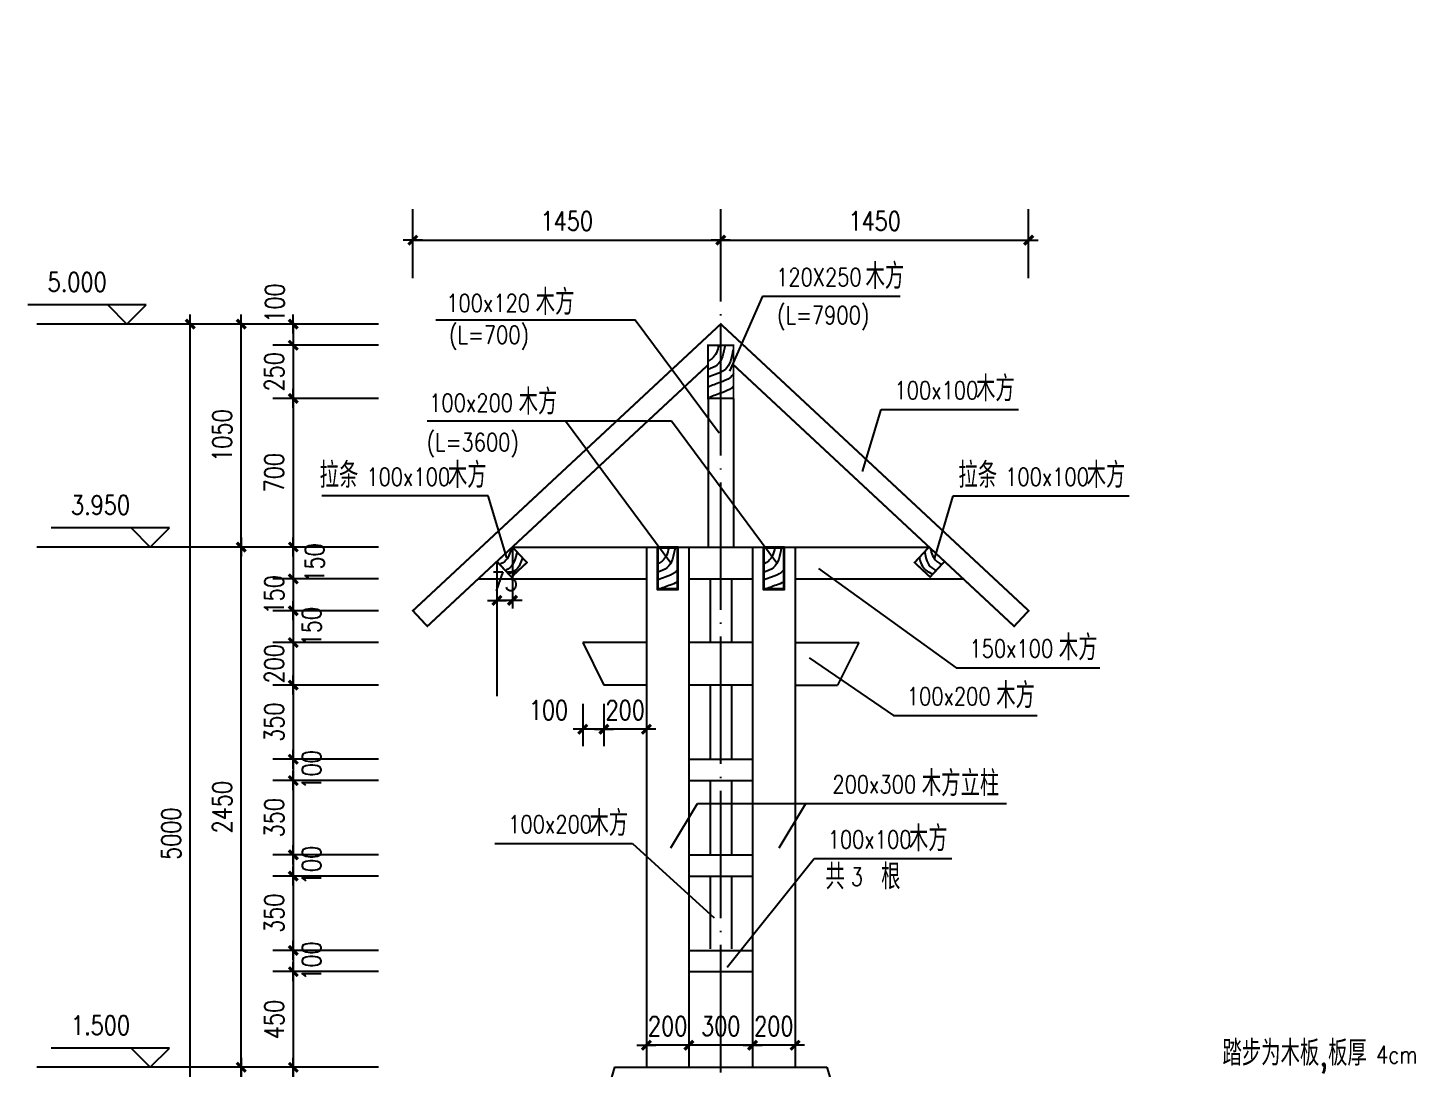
# Model space of a CAD drawing. Extents: x 568674 to 592610, y -115345 to -96707.
# Drawn here: x 584528 to 591063, y -101607 to -96707 of the extents above; entities that cross this region are included whole.
import ezdxf
from ezdxf.enums import TextEntityAlignment as Align

# ---------------------------------------------------------------- set-up
doc = ezdxf.new("R2010")
doc.units = 0
doc.header["$LTSCALE"] = 300
doc.header["$MEASUREMENT"] = 0
doc.header["$PDMODE"] = 3
doc.linetypes.add('DOTE', pattern=[2.42, 2, -0.2, 0.02, -0.2])
doc.layers.get('0').update_dxf_attribs({"linetype": 'CONTINUOUS'})
doc.layers.get('DEFPOINTS').update_dxf_attribs({"linetype": 'CONTINUOUS'})
for name, color, linetype in [('AXIS', 3, 'CONTINUOUS'), ('DOTE', 1, 'DOTE'), ('PUB_DIM', 200, 'CONTINUOUS'), ('PUB_TEXT', 7, 'CONTINUOUS'), ('木构架', 73, 'CONTINUOUS'), ('柱', 2, 'CONTINUOUS'), ('石头', 44, 'CONTINUOUS')]:
    doc.layers.add(name, color=color, linetype=linetype)
doc.styles.add('_HT', font='txt.shx', dxfattribs={"width": 0.8, "bigfont": 'HT.shx'})
doc.styles.add('DIM_FONT', font='SIMPLEX.shx', dxfattribs={"width": 0.8})
doc.dimstyles.new('AXIS30', dxfattribs={"dimscale": 0.3, "dimtxt": 300, "dimasz": 1, "dimexe": 250, "dimexo": 300, "dimgap": 150, "dimtad": 1, "dimdec": 0, "dimzin": 0, "dimtxsty": 'DIM_FONT', "dimblk": '_DIMX', "dimblk1": 'DOTSMALL', "dimblk2": 'DOTSMALL', "dimcen": 150, "dimse1": 1, "dimse2": 1, "dimclrt": 7, "dimazin": 3, "dimtfac": 150, "dimtdec": 0, "dimtix": 1, "dimtmove": 0, "dimatfit": 3, "dimtolj": 1, "dimtzin": 0})
doc.dimstyles.new('DIMA30', dxfattribs={"dimscale": 0.3, "dimtxt": 300, "dimasz": 1, "dimexe": 250, "dimexo": 300, "dimgap": 150, "dimtad": 1, "dimdec": 0, "dimzin": 0, "dimtxsty": 'DIM_FONT', "dimblk": '_DIMX', "dimblk1": 'DOTSMALL', "dimblk2": 'DOTSMALL', "dimcen": 150, "dimse1": 1, "dimclrt": 7, "dimazin": 3, "dimtfac": 150, "dimtdec": 0, "dimtix": 1, "dimtmove": 0, "dimatfit": 3, "dimtolj": 1, "dimtzin": 0})
doc.dimstyles.new('DIMB30', dxfattribs={"dimscale": 0.3, "dimtxt": 300, "dimasz": 1, "dimexe": 250, "dimexo": 300, "dimgap": 150, "dimtad": 1, "dimdec": 0, "dimzin": 0, "dimtxsty": 'DIM_FONT', "dimblk": '_DIMX', "dimblk1": 'DOTSMALL', "dimblk2": 'DOTSMALL', "dimcen": 150, "dimse2": 1, "dimclrt": 7, "dimazin": 3, "dimtfac": 150, "dimtdec": 0, "dimtix": 1, "dimtmove": 0, "dimatfit": 3, "dimtolj": 1, "dimtzin": 0})
doc.dimstyles.new('DIMN30', dxfattribs={"dimscale": 0.3, "dimtxt": 300, "dimasz": 1, "dimexe": 250, "dimexo": 300, "dimgap": 150, "dimtad": 1, "dimdec": 0, "dimzin": 0, "dimtxsty": 'DIM_FONT', "dimblk": '_DIMX', "dimblk1": 'DOTSMALL', "dimblk2": 'DOTSMALL', "dimcen": 150, "dimclrt": 7, "dimazin": 3, "dimtfac": 150, "dimtdec": 0, "dimtix": 1, "dimtmove": 0, "dimatfit": 3, "dimtolj": 1, "dimtzin": 0})

# ---------------------------------------------------------------- blocks, each defined once
blk = doc.blocks.new('_DIMX')
blk.add_line((-150, 0), (150, 0))
at = {"const_width": 50}
blk.add_lwpolyline([(-70, -70), (70, 70)], dxfattribs=at)
blk = doc.blocks.new('*D128')
at = {"color": 0, "linetype": 'BYBLOCK'}
for p, q in [((585533.8, -110552), (585533.8, -109052.6)), ((586120, -110552.3), (585458.8, -110552.3))]:
    blk.add_line(p, q, dxfattribs=at)
at = {"layer": 'DEFPOINTS', "color": 0, "linetype": 'BYBLOCK'}
for p in [(585533.8, -109052.3), (586210, -109052.3), (586210, -110552.3)]:
    blk.add_point(p, dxfattribs=at)
at = {"color": 0, "linetype": 'BYBLOCK', "xscale": 0.3, "yscale": 0.3, "zscale": 0.3}
for p, rotation in [((585533.8, -109052.3), 90), ((585533.8, -110552.3), 270)]:
    blk.add_blockref('_DIMX', p, dxfattribs=dict(at, rotation=rotation))
at = {"color": 7, "linetype": 'BYBLOCK', "insert": (585443.8, -109802.3), "char_height": 90, "attachment_point": 5, "rotation": 90, "style": 'DIM_FONT'}
blk.add_mtext('\\A1;1500', dxfattribs=at)
blk = doc.blocks.new('_DOTSMALL')
at = {"color": 0, "linetype": 'BYBLOCK', "const_width": 0.5}
blk.add_lwpolyline([(-0.0625, 0, 1), (0.0625, 0, 1)], format="xyb", close=True, dxfattribs=at)
blk = doc.blocks.new('*D129')
at = {"color": 0, "linetype": 'BYBLOCK'}
for p, q in [((587941.7, -108915.7), (587941.4, -108915.7)), ((588142, -108915.7), (587942, -108915.7)), ((588142.3, -108915.7), (588142.6, -108915.7))]:
    blk.add_line(p, q, dxfattribs=at)
at = {"layer": 'DEFPOINTS', "color": 0, "linetype": 'BYBLOCK'}
for p in [(587942, -107915.7), (588142, -107915.7), (587942, -108915.7)]:
    blk.add_point(p, dxfattribs=at)
at = {"color": 0, "linetype": 'BYBLOCK', "xscale": 0.3, "yscale": 0.3, "zscale": 0.3}
for p, rotation in [((587942, -108915.7), 4.172887742080134e-12), ((588142, -108915.7), 180.0000000000041)]:
    blk.add_blockref('_DIMX', p, dxfattribs=dict(at, rotation=rotation))
at = {"color": 7, "linetype": 'BYBLOCK', "insert": (588042, -108825.7), "char_height": 90, "attachment_point": 5, "style": 'DIM_FONT'}
blk.add_mtext('\\A1;200', dxfattribs=at)
blk = doc.blocks.new('*D130')
at = {"color": 0, "linetype": 'BYBLOCK'}
blk.add_line((587941.7, -108915.7), (587642.3, -108915.7), dxfattribs=at)
at = {"layer": 'DEFPOINTS', "color": 0, "linetype": 'BYBLOCK'}
for p in [(587642, -107915.7), (587942, -107915.7), (587642, -108915.7)]:
    blk.add_point(p, dxfattribs=at)
at = {"color": 0, "linetype": 'BYBLOCK', "xscale": 0.3, "yscale": 0.3, "zscale": 0.3}
for p, rotation in [((587642, -108915.7), 180.0000000000055), ((587942, -108915.7), 5.515587986337778e-12)]:
    blk.add_blockref('_DIMX', p, dxfattribs=dict(at, rotation=rotation))
at = {"color": 7, "linetype": 'BYBLOCK', "insert": (587792, -108825.7), "char_height": 90, "attachment_point": 5, "style": 'DIM_FONT'}
blk.add_mtext('\\A1;300', dxfattribs=at)
blk = doc.blocks.new('*D131')
at = {"color": 0, "linetype": 'BYBLOCK'}
for p, q in [((587441.7, -108915.7), (587441.4, -108915.7)), ((587642, -108915.7), (587442, -108915.7)), ((587642.3, -108915.7), (587642.6, -108915.7))]:
    blk.add_line(p, q, dxfattribs=at)
at = {"layer": 'DEFPOINTS', "color": 0, "linetype": 'BYBLOCK'}
for p in [(587442, -107915.7), (587642, -107915.7), (587442, -108915.7)]:
    blk.add_point(p, dxfattribs=at)
at = {"color": 0, "linetype": 'BYBLOCK', "xscale": 0.3, "yscale": 0.3, "zscale": 0.3}
for p, rotation in [((587442, -108915.7), 4.172887742080134e-12), ((587642, -108915.7), 180.0000000000041)]:
    blk.add_blockref('_DIMX', p, dxfattribs=dict(at, rotation=rotation))
at = {"color": 7, "linetype": 'BYBLOCK', "insert": (587542, -108825.7), "char_height": 90, "attachment_point": 5, "style": 'DIM_FONT'}
blk.add_mtext('\\A1;200', dxfattribs=at)
blk = doc.blocks.new('*D140')
at = {"color": 0, "linetype": 'BYBLOCK'}
blk.add_line((585778.9, -105552.6), (585778.9, -105652), dxfattribs=at)
at = {"layer": 'DEFPOINTS', "color": 0, "linetype": 'BYBLOCK'}
for p in [(584778.9, -105552.3), (584778.9, -105652.3), (585778.9, -105652.3)]:
    blk.add_point(p, dxfattribs=at)
at = {"color": 0, "linetype": 'BYBLOCK', "xscale": 0.3, "yscale": 0.3, "zscale": 0.3}
for p, rotation in [((585778.9, -105552.3), 90), ((585778.9, -105652.3), 270)]:
    blk.add_blockref('_DIMX', p, dxfattribs=dict(at, rotation=rotation))
at = {"color": 7, "linetype": 'BYBLOCK', "insert": (585691.9, -105453.4), "char_height": 90, "attachment_point": 5, "rotation": 90, "style": 'DIM_FONT'}
blk.add_mtext('\\A1;100', dxfattribs=at)
blk = doc.blocks.new('*D141')
at = {"color": 0, "linetype": 'BYBLOCK'}
for p, q in [((585778.9, -105652), (585778.9, -105651.7)), ((585778.9, -105652.3), (585778.9, -105902.3)), ((585778.9, -105902.6), (585778.9, -105902.9))]:
    blk.add_line(p, q, dxfattribs=at)
at = {"layer": 'DEFPOINTS', "color": 0, "linetype": 'BYBLOCK'}
for p in [(584778.9, -105652.3), (584778.9, -105902.3), (585778.9, -105902.3)]:
    blk.add_point(p, dxfattribs=at)
at = {"color": 0, "linetype": 'BYBLOCK', "xscale": 0.3, "yscale": 0.3, "zscale": 0.3}
for p, rotation in [((585778.9, -105652.3), 270), ((585778.9, -105902.3), 90)]:
    blk.add_blockref('_DIMX', p, dxfattribs=dict(at, rotation=rotation))
at = {"color": 7, "linetype": 'BYBLOCK', "insert": (585688.9, -105777.3), "char_height": 90, "attachment_point": 5, "rotation": 90, "style": 'DIM_FONT'}
blk.add_mtext('\\A1;250', dxfattribs=at)
blk = doc.blocks.new('*D142')
at = {"color": 0, "linetype": 'BYBLOCK'}
blk.add_line((585778.9, -105902.6), (585778.9, -106602), dxfattribs=at)
at = {"layer": 'DEFPOINTS', "color": 0, "linetype": 'BYBLOCK'}
for p in [(584778.9, -105902.3), (584778.9, -106602.3), (585778.9, -106602.3)]:
    blk.add_point(p, dxfattribs=at)
at = {"color": 0, "linetype": 'BYBLOCK', "xscale": 0.3, "yscale": 0.3, "zscale": 0.3}
for p, rotation in [((585778.9, -105902.3), 90), ((585778.9, -106602.3), 270)]:
    blk.add_blockref('_DIMX', p, dxfattribs=dict(at, rotation=rotation))
at = {"color": 7, "linetype": 'BYBLOCK', "insert": (585688.9, -106252.3), "char_height": 90, "attachment_point": 5, "rotation": 90, "style": 'DIM_FONT'}
blk.add_mtext('\\A1;700', dxfattribs=at)
blk = doc.blocks.new('*D143')
at = {"color": 0, "linetype": 'BYBLOCK'}
blk.add_line((585778.9, -106902.6), (585778.9, -107052), dxfattribs=at)
at = {"layer": 'DEFPOINTS', "color": 0, "linetype": 'BYBLOCK'}
for p in [(584778.9, -106902.3), (584778.9, -107052.3), (585778.9, -107052.3)]:
    blk.add_point(p, dxfattribs=at)
at = {"color": 0, "linetype": 'BYBLOCK', "xscale": 0.3, "yscale": 0.3, "zscale": 0.3}
for p, rotation in [((585778.9, -106902.3), 90), ((585778.9, -107052.3), 270)]:
    blk.add_blockref('_DIMX', p, dxfattribs=dict(at, rotation=rotation))
at = {"color": 7, "linetype": 'BYBLOCK', "insert": (585865.3, -106977.3), "char_height": 90, "attachment_point": 5, "rotation": 90, "style": 'DIM_FONT'}
blk.add_mtext('\\A1;150', dxfattribs=at)
blk = doc.blocks.new('*D144')
at = {"color": 0, "linetype": 'BYBLOCK'}
for p, q in [((585778.9, -107052), (585778.9, -107051.7)), ((585778.9, -107052.3), (585778.9, -107252.3)), ((585778.9, -107252.6), (585778.9, -107252.9))]:
    blk.add_line(p, q, dxfattribs=at)
at = {"layer": 'DEFPOINTS', "color": 0, "linetype": 'BYBLOCK'}
for p in [(584778.9, -107052.3), (584778.9, -107252.3), (585778.9, -107252.3)]:
    blk.add_point(p, dxfattribs=at)
at = {"color": 0, "linetype": 'BYBLOCK', "xscale": 0.3, "yscale": 0.3, "zscale": 0.3}
for p, rotation in [((585778.9, -107052.3), 270), ((585778.9, -107252.3), 90)]:
    blk.add_blockref('_DIMX', p, dxfattribs=dict(at, rotation=rotation))
at = {"color": 7, "linetype": 'BYBLOCK', "insert": (585688.9, -107152.3), "char_height": 90, "attachment_point": 5, "rotation": 90, "style": 'DIM_FONT'}
blk.add_mtext('\\A1;200', dxfattribs=at)
blk = doc.blocks.new('*D145')
at = {"color": 0, "linetype": 'BYBLOCK'}
blk.add_line((585778.9, -99802.6), (585778.9, -100151.6), dxfattribs=at)
at = {"layer": 'DEFPOINTS', "color": 0, "linetype": 'BYBLOCK'}
for p in [(584778.9, -99802.3), (584778.9, -100151.9), (585778.9, -100151.9)]:
    blk.add_point(p, dxfattribs=at)
at = {"color": 0, "linetype": 'BYBLOCK', "xscale": 0.3, "yscale": 0.3, "zscale": 0.3}
for p, rotation in [((585778.9, -99802.3), 90), ((585778.9, -100151.9), 270)]:
    blk.add_blockref('_DIMX', p, dxfattribs=dict(at, rotation=rotation))
at = {"color": 7, "linetype": 'BYBLOCK', "insert": (585688.9, -99977.1), "char_height": 90, "attachment_point": 5, "rotation": 90, "style": 'DIM_FONT'}
blk.add_mtext('\\A1;350', dxfattribs=at)
blk = doc.blocks.new('*D146')
at = {"color": 0, "linetype": 'BYBLOCK'}
blk.add_line((585778.9, -107652.2), (585778.9, -107751.6), dxfattribs=at)
at = {"layer": 'DEFPOINTS', "color": 0, "linetype": 'BYBLOCK'}
for p in [(584778.9, -107651.9), (584778.9, -107751.9), (585778.9, -107751.9)]:
    blk.add_point(p, dxfattribs=at)
at = {"color": 0, "linetype": 'BYBLOCK', "xscale": 0.3, "yscale": 0.3, "zscale": 0.3}
for p, rotation in [((585778.9, -107651.9), 90), ((585778.9, -107751.9), 270)]:
    blk.add_blockref('_DIMX', p, dxfattribs=dict(at, rotation=rotation))
at = {"color": 7, "linetype": 'BYBLOCK', "insert": (585865.3, -107701.9), "char_height": 90, "attachment_point": 5, "rotation": 90, "style": 'DIM_FONT'}
blk.add_mtext('\\A1;100', dxfattribs=at)
blk = doc.blocks.new('*D147')
at = {"color": 0, "linetype": 'BYBLOCK'}
blk.add_line((585778.9, -100252.2), (585778.9, -100601.6), dxfattribs=at)
at = {"layer": 'DEFPOINTS', "color": 0, "linetype": 'BYBLOCK'}
for p in [(584778.9, -100251.9), (584778.9, -100601.9), (585778.9, -100601.9)]:
    blk.add_point(p, dxfattribs=at)
at = {"color": 0, "linetype": 'BYBLOCK', "xscale": 0.3, "yscale": 0.3, "zscale": 0.3}
for p, rotation in [((585778.9, -100251.9), 90), ((585778.9, -100601.9), 270)]:
    blk.add_blockref('_DIMX', p, dxfattribs=dict(at, rotation=rotation))
at = {"color": 7, "linetype": 'BYBLOCK', "insert": (585688.9, -100426.9), "char_height": 90, "attachment_point": 5, "rotation": 90, "style": 'DIM_FONT'}
blk.add_mtext('\\A1;350', dxfattribs=at)
blk = doc.blocks.new('*D148')
at = {"color": 0, "linetype": 'BYBLOCK'}
blk.add_line((585778.9, -108152.2), (585778.9, -108251.6), dxfattribs=at)
at = {"layer": 'DEFPOINTS', "color": 0, "linetype": 'BYBLOCK'}
for p in [(584778.9, -108151.9), (584778.9, -108251.9), (585778.9, -108251.9)]:
    blk.add_point(p, dxfattribs=at)
at = {"color": 0, "linetype": 'BYBLOCK', "xscale": 0.3, "yscale": 0.3, "zscale": 0.3}
for p, rotation in [((585778.9, -108151.9), 90), ((585778.9, -108251.9), 270)]:
    blk.add_blockref('_DIMX', p, dxfattribs=dict(at, rotation=rotation))
at = {"color": 7, "linetype": 'BYBLOCK', "insert": (585865.3, -108201.9), "char_height": 90, "attachment_point": 5, "rotation": 90, "style": 'DIM_FONT'}
blk.add_mtext('\\A1;100', dxfattribs=at)
blk = doc.blocks.new('*D149')
at = {"color": 0, "linetype": 'BYBLOCK'}
blk.add_line((585778.9, -100702.2), (585778.9, -101051.6), dxfattribs=at)
at = {"layer": 'DEFPOINTS', "color": 0, "linetype": 'BYBLOCK'}
for p in [(584778.9, -100701.9), (584778.9, -101051.9), (585778.9, -101051.9)]:
    blk.add_point(p, dxfattribs=at)
at = {"color": 0, "linetype": 'BYBLOCK', "xscale": 0.3, "yscale": 0.3, "zscale": 0.3}
for p, rotation in [((585778.9, -100701.9), 90), ((585778.9, -101051.9), 270)]:
    blk.add_blockref('_DIMX', p, dxfattribs=dict(at, rotation=rotation))
at = {"color": 7, "linetype": 'BYBLOCK', "insert": (585688.9, -100876.9), "char_height": 90, "attachment_point": 5, "rotation": 90, "style": 'DIM_FONT'}
blk.add_mtext('\\A1;350', dxfattribs=at)
blk = doc.blocks.new('*D150')
at = {"color": 0, "linetype": 'BYBLOCK'}
blk.add_line((585778.9, -108652.2), (585778.9, -108751.6), dxfattribs=at)
at = {"layer": 'DEFPOINTS', "color": 0, "linetype": 'BYBLOCK'}
for p in [(584778.9, -108651.9), (584778.9, -108751.9), (585778.9, -108751.9)]:
    blk.add_point(p, dxfattribs=at)
at = {"color": 0, "linetype": 'BYBLOCK', "xscale": 0.3, "yscale": 0.3, "zscale": 0.3}
for p, rotation in [((585778.9, -108651.9), 90), ((585778.9, -108751.9), 270)]:
    blk.add_blockref('_DIMX', p, dxfattribs=dict(at, rotation=rotation))
at = {"color": 7, "linetype": 'BYBLOCK', "insert": (585865.3, -108701.9), "char_height": 90, "attachment_point": 5, "rotation": 90, "style": 'DIM_FONT'}
blk.add_mtext('\\A1;100', dxfattribs=at)
blk = doc.blocks.new('*D151')
at = {"color": 0, "linetype": 'BYBLOCK'}
blk.add_line((585778.9, -101152.2), (585778.9, -101602), dxfattribs=at)
at = {"layer": 'DEFPOINTS', "color": 0, "linetype": 'BYBLOCK'}
for p in [(584778.9, -101151.9), (584778.9, -101602.3), (585778.9, -101602.3)]:
    blk.add_point(p, dxfattribs=at)
at = {"color": 0, "linetype": 'BYBLOCK', "xscale": 0.3, "yscale": 0.3, "zscale": 0.3}
for p, rotation in [((585778.9, -101151.9), 90), ((585778.9, -101602.3), 270)]:
    blk.add_blockref('_DIMX', p, dxfattribs=dict(at, rotation=rotation))
at = {"color": 7, "linetype": 'BYBLOCK', "insert": (585688.9, -101377.1), "char_height": 90, "attachment_point": 5, "rotation": 90, "style": 'DIM_FONT'}
blk.add_mtext('\\A1;450', dxfattribs=at)
blk = doc.blocks.new('*D152')
at = {"color": 0, "linetype": 'BYBLOCK'}
blk.add_line((585778.9, -109052.6), (585778.9, -109802), dxfattribs=at)
at = {"layer": 'DEFPOINTS', "color": 0, "linetype": 'BYBLOCK'}
for p in [(584778.9, -109052.3), (584778.9, -109802.3), (585778.9, -109802.3)]:
    blk.add_point(p, dxfattribs=at)
at = {"color": 0, "linetype": 'BYBLOCK', "xscale": 0.3, "yscale": 0.3, "zscale": 0.3}
for p, rotation in [((585778.9, -109052.3), 90), ((585778.9, -109802.3), 270)]:
    blk.add_blockref('_DIMX', p, dxfattribs=dict(at, rotation=rotation))
at = {"color": 7, "linetype": 'BYBLOCK', "insert": (585688.9, -109427.3), "char_height": 90, "attachment_point": 5, "rotation": 90, "style": 'DIM_FONT'}
blk.add_mtext('\\A1;750', dxfattribs=at)
blk = doc.blocks.new('*D154')
at = {"color": 0, "linetype": 'BYBLOCK'}
for p, q in [((587241.7, -107460.4), (587241.4, -107460.4)), ((587442, -107460.4), (587242, -107460.4)), ((587442.3, -107460.4), (587442.6, -107460.4))]:
    blk.add_line(p, q, dxfattribs=at)
at = {"layer": 'DEFPOINTS', "color": 0, "linetype": 'BYBLOCK'}
for p in [(587242, -106460.4), (587442, -106460.4), (587242, -107460.4)]:
    blk.add_point(p, dxfattribs=at)
at = {"color": 0, "linetype": 'BYBLOCK', "xscale": 0.3, "yscale": 0.3, "zscale": 0.3}
blk.add_blockref('_DIMX', (587242, -107460.4), dxfattribs=at)
at = {"color": 0, "linetype": 'BYBLOCK', "xscale": 0.3, "yscale": 0.3, "zscale": 0.3, "rotation": 180}
blk.add_blockref('_DIMX', (587442, -107460.4), dxfattribs=at)
at = {"color": 7, "linetype": 'BYBLOCK', "insert": (587342, -107370.4), "char_height": 90, "attachment_point": 5, "style": 'DIM_FONT'}
blk.add_mtext('\\A1;200', dxfattribs=at)
blk = doc.blocks.new('*D155')
at = {"color": 0, "linetype": 'BYBLOCK'}
blk.add_line((587241.7, -107460.4), (587142.3, -107460.4), dxfattribs=at)
at = {"layer": 'DEFPOINTS', "color": 0, "linetype": 'BYBLOCK'}
for p in [(587142, -106460.4), (587242, -106460.4), (587142, -107460.4)]:
    blk.add_point(p, dxfattribs=at)
at = {"color": 0, "linetype": 'BYBLOCK', "xscale": 0.3, "yscale": 0.3, "zscale": 0.3, "rotation": 180}
blk.add_blockref('_DIMX', (587142, -107460.4), dxfattribs=at)
at = {"color": 0, "linetype": 'BYBLOCK', "xscale": 0.3, "yscale": 0.3, "zscale": 0.3}
blk.add_blockref('_DIMX', (587242, -107460.4), dxfattribs=at)
at = {"color": 7, "linetype": 'BYBLOCK', "insert": (586980.7, -107370.4), "char_height": 90, "attachment_point": 5, "style": 'DIM_FONT'}
blk.add_mtext('\\A1;100', dxfattribs=at)
blk = doc.blocks.new('*D156')
at = {"color": 0, "linetype": 'BYBLOCK'}
for p, q in [((585778.9, -106752), (585778.9, -106751.7)), ((585778.9, -106752.3), (585778.9, -106902.3)), ((585778.9, -106902.6), (585778.9, -106902.9))]:
    blk.add_line(p, q, dxfattribs=at)
at = {"layer": 'DEFPOINTS', "color": 0, "linetype": 'BYBLOCK'}
for p in [(584778.9, -106752.3), (584778.9, -106902.3), (585778.9, -106902.3)]:
    blk.add_point(p, dxfattribs=at)
at = {"color": 0, "linetype": 'BYBLOCK', "xscale": 0.3, "yscale": 0.3, "zscale": 0.3}
for p, rotation in [((585778.9, -106752.3), 270), ((585778.9, -106902.3), 90)]:
    blk.add_blockref('_DIMX', p, dxfattribs=dict(at, rotation=rotation))
at = {"color": 7, "linetype": 'BYBLOCK', "insert": (585688.9, -106827.3), "char_height": 90, "attachment_point": 5, "rotation": 90, "style": 'DIM_FONT'}
blk.add_mtext('\\A1;150', dxfattribs=at)
blk = doc.blocks.new('*D157')
at = {"color": 0, "linetype": 'BYBLOCK'}
blk.add_line((585778.9, -106602.6), (585778.9, -106752), dxfattribs=at)
at = {"layer": 'DEFPOINTS', "color": 0, "linetype": 'BYBLOCK'}
for p in [(584778.9, -106602.3), (584778.9, -106752.3), (585778.9, -106752.3)]:
    blk.add_point(p, dxfattribs=at)
at = {"color": 0, "linetype": 'BYBLOCK', "xscale": 0.3, "yscale": 0.3, "zscale": 0.3}
for p, rotation in [((585778.9, -106602.3), 90), ((585778.9, -106752.3), 270)]:
    blk.add_blockref('_DIMX', p, dxfattribs=dict(at, rotation=rotation))
at = {"color": 7, "linetype": 'BYBLOCK', "insert": (585879.3, -106677.3), "char_height": 90, "attachment_point": 5, "rotation": 90, "style": 'DIM_FONT'}
blk.add_mtext('\\A1;150', dxfattribs=at)
blk = doc.blocks.new('*D158')
at = {"color": 0, "linetype": 'BYBLOCK'}
for p, q in [((585880, -98102.3), (585218.8, -98102.3)), ((585293.8, -103102), (585293.8, -98102.6)), ((585880, -103102.3), (585218.8, -103102.3))]:
    blk.add_line(p, q, dxfattribs=at)
at = {"layer": 'DEFPOINTS', "color": 0, "linetype": 'BYBLOCK'}
for p in [(585293.8, -98102.3), (585970, -98102.3), (585970, -103102.3)]:
    blk.add_point(p, dxfattribs=at)
at = {"color": 0, "linetype": 'BYBLOCK', "xscale": 0.3, "yscale": 0.3, "zscale": 0.3}
for p, rotation in [((585293.8, -98102.3), 90), ((585293.8, -103102.3), 270)]:
    blk.add_blockref('_DIMX', p, dxfattribs=dict(at, rotation=rotation))
at = {"color": 7, "linetype": 'BYBLOCK', "insert": (585203.8, -100502.3), "char_height": 90, "attachment_point": 5, "rotation": 90, "style": 'DIM_FONT'}
blk.add_mtext('\\A1;5000', dxfattribs=at)
blk = doc.blocks.new('*D159')
at = {"color": 0, "linetype": 'BYBLOCK'}
for p, q in [((586120, -105552.3), (585458.8, -105552.3)), ((585533.8, -106602), (585533.8, -105552.6))]:
    blk.add_line(p, q, dxfattribs=at)
at = {"layer": 'DEFPOINTS', "color": 0, "linetype": 'BYBLOCK'}
for p in [(585533.8, -105552.3), (586210, -105552.3), (586210, -106602.3)]:
    blk.add_point(p, dxfattribs=at)
at = {"color": 0, "linetype": 'BYBLOCK', "xscale": 0.3, "yscale": 0.3, "zscale": 0.3}
for p, rotation in [((585533.8, -105552.3), 90), ((585533.8, -106602.3), 270)]:
    blk.add_blockref('_DIMX', p, dxfattribs=dict(at, rotation=rotation))
at = {"color": 7, "linetype": 'BYBLOCK', "insert": (585443.8, -106077.3), "char_height": 90, "attachment_point": 5, "rotation": 90, "style": 'DIM_FONT'}
blk.add_mtext('\\A1;1050', dxfattribs=at)
blk = doc.blocks.new('*D160')
at = {"color": 0, "linetype": 'BYBLOCK'}
blk.add_line((585533.8, -109052), (585533.8, -106602.6), dxfattribs=at)
at = {"layer": 'DEFPOINTS', "color": 0, "linetype": 'BYBLOCK'}
for p in [(585533.8, -106602.3), (586210, -106602.3), (586210, -109052.3)]:
    blk.add_point(p, dxfattribs=at)
at = {"color": 0, "linetype": 'BYBLOCK', "xscale": 0.3, "yscale": 0.3, "zscale": 0.3}
for p, rotation in [((585533.8, -106602.3), 90), ((585533.8, -109052.3), 270)]:
    blk.add_blockref('_DIMX', p, dxfattribs=dict(at, rotation=rotation))
at = {"color": 7, "linetype": 'BYBLOCK', "insert": (585443.8, -107827.3), "char_height": 90, "attachment_point": 5, "rotation": 90, "style": 'DIM_FONT'}
blk.add_mtext('\\A1;2450', dxfattribs=at)
blk = doc.blocks.new('*D184')
at = {"color": 0, "linetype": 'BYBLOCK'}
blk.add_line((586342.3, -105357.1), (587791.7, -105357.1), dxfattribs=at)
at = {"layer": 'DEFPOINTS', "color": 0, "linetype": 'BYBLOCK'}
for p in [(586342, -104357.1), (587792, -104357.1), (587792, -105357.1)]:
    blk.add_point(p, dxfattribs=at)
at = {"color": 0, "linetype": 'BYBLOCK', "xscale": 0.3, "yscale": 0.3, "zscale": 0.3, "rotation": 180}
blk.add_blockref('_DIMX', (586342, -105357.1), dxfattribs=at)
at = {"color": 0, "linetype": 'BYBLOCK', "xscale": 0.3, "yscale": 0.3, "zscale": 0.3}
blk.add_blockref('_DIMX', (587792, -105357.1), dxfattribs=at)
at = {"color": 7, "linetype": 'BYBLOCK', "insert": (587067, -105267.1), "char_height": 90, "attachment_point": 5, "style": 'DIM_FONT'}
blk.add_mtext('\\A1;1450', dxfattribs=at)
blk = doc.blocks.new('*D185')
at = {"color": 0, "linetype": 'BYBLOCK'}
blk.add_line((587792.3, -105357.1), (589241.7, -105357.1), dxfattribs=at)
at = {"layer": 'DEFPOINTS', "color": 0, "linetype": 'BYBLOCK'}
for p in [(587792, -104357.1), (589242, -104357.1), (589242, -105357.1)]:
    blk.add_point(p, dxfattribs=at)
at = {"color": 0, "linetype": 'BYBLOCK', "xscale": 0.3, "yscale": 0.3, "zscale": 0.3, "rotation": 180}
blk.add_blockref('_DIMX', (587792, -105357.1), dxfattribs=at)
at = {"color": 0, "linetype": 'BYBLOCK', "xscale": 0.3, "yscale": 0.3, "zscale": 0.3}
blk.add_blockref('_DIMX', (589242, -105357.1), dxfattribs=at)
at = {"color": 7, "linetype": 'BYBLOCK', "insert": (588517, -105267.1), "char_height": 90, "attachment_point": 5, "style": 'DIM_FONT'}
blk.add_mtext('\\A1;1450', dxfattribs=at)
blk = doc.blocks.new('*D203')
at = {"color": 0, "linetype": 'BYBLOCK'}
for p, q in [((586737.6, -99403.6), (586737.3, -99403.6)), ((586811.2, -99403.6), (586737.9, -99403.6)), ((586811.5, -99403.6), (586811.8, -99403.6))]:
    blk.add_line(p, q, dxfattribs=at)
at = {"layer": 'DEFPOINTS', "color": 0, "linetype": 'BYBLOCK'}
for p in [(586737.9, -98403.6), (586811.2, -98403.6), (586737.9, -99403.6)]:
    blk.add_point(p, dxfattribs=at)
at = {"color": 0, "linetype": 'BYBLOCK', "xscale": 0.3, "yscale": 0.3, "zscale": 0.3}
blk.add_blockref('_DIMX', (586737.9, -99403.6), dxfattribs=at)
at = {"color": 0, "linetype": 'BYBLOCK', "xscale": 0.3, "yscale": 0.3, "zscale": 0.3, "rotation": 180}
blk.add_blockref('_DIMX', (586811.2, -99403.6), dxfattribs=at)
at = {"color": 7, "linetype": 'BYBLOCK', "insert": (586774.5, -99313.6), "char_height": 90, "attachment_point": 5, "style": 'DIM_FONT'}
blk.add_mtext('\\A1;73', dxfattribs=at)

msp = doc.modelspace()

# ---------------------------------------------------------------- linework, layer by layer
at = {"layer": 'AXIS'}
for p, q in [((586342, -97886.5), (586342, -97562.1)), ((589242, -97886.5), (589242, -97562.1)), ((586180.6, -98102.3), (584571.7, -98102.3)), ((586180.6, -98202.3), (585681.9, -98202.3)), ((586180.6, -98452.3), (585681.9, -98452.3)), ((587560.2, -98559.8), (586408.7, -98559.8)), ((587556.6, -99228.7), (587060.8, -98559.8)), ((588055.9, -99228.7), (587560.2, -98559.8)), ((586180.6, -99152.3), (584571.7, -99152.3)), ((586180.6, -99152.3), (585681.9, -99152.3)), ((586180.6, -99302.3), (585681.9, -99302.3)), ((586180.6, -99452.3), (585681.9, -99452.3)), ((586180.6, -99602.3), (585681.9, -99602.3)), ((586180.6, -99802.3), (585681.9, -99802.3)), ((587142, -99890.5), (587142, -100090.5)), ((587242, -99890.5), (587242, -100090.5)), ((586180.6, -100151.9), (585681.9, -100151.9)), ((586180.6, -100251.9), (585681.9, -100251.9)), ((586180.6, -100601.9), (585681.9, -100601.9)), ((586180.6, -100701.9), (585681.9, -100701.9)), ((586180.6, -101051.9), (585681.9, -101051.9)), ((586180.6, -101151.9), (585681.9, -101151.9)), ((586180.6, -101602.3), (584571.7, -101602.3)), ((586180.6, -101602.3), (585681.9, -101602.3))]:
    msp.add_line(p, q, dxfattribs=at)
for points in [[(587492, -99152.3), (587492, -99352.3), (587592, -99352.3), (587592, -99152.3)], [(587992, -99152.3), (587992, -99352.3), (588092, -99352.3), (588092, -99152.3)]]:
    msp.add_lwpolyline(points, close=True, dxfattribs=at)
at = {"layer": 'DOTE'}
msp.add_line((587792, -102352), (587792, -97562.1), dxfattribs=at)
at = {"layer": 'PUB_DIM'}
for p, q in [((584905.6, -98012.3), (584528.4, -98012.3)), ((585085.6, -98012.3), (584905.6, -98012.3)), ((584905.6, -98012.3), (584995.6, -98102.3)), ((584995.6, -98102.3), (585085.6, -98012.3)), ((587989.4, -97971.4), (587834, -98324.5)), ((587989.4, -97971.4), (588637.3, -97971.4)), ((585141.8, -98102.3), (584873.5, -98102.3)), ((585967.5, -98102.3), (585618, -98102.3)), ((588460.1, -98796.2), (588547.2, -98504.5)), ((588547.2, -98504.5), (589195, -98504.5)), ((586697, -98911.8), (585913.8, -98911.8)), ((586784, -99203.5), (586697, -98911.8)), ((588799.9, -99203.5), (588886.9, -98911.8)), ((588886.9, -98911.8), (589716, -98911.8)), ((585015.4, -99062.3), (584638.3, -99062.3)), ((585195.4, -99062.3), (585015.4, -99062.3)), ((585015.4, -99062.3), (585105.4, -99152.3)), ((585105.4, -99152.3), (585195.4, -99062.3)), ((588252.8, -99253.1), (588899.9, -99720.6)), ((588209, -99674.8), (588605, -99945.7)), ((588899.9, -99720.6), (589577.2, -99720.6)), ((588605, -99945.7), (589282.3, -99945.7)), ((587556.8, -100568.1), (587682.5, -100359.9)), ((587682.5, -100359.9), (589137.1, -100359.9)), ((588067.2, -100568.1), (588193, -100359.9)), ((586728.1, -100547.8), (587375.9, -100547.8)), ((587375.9, -100547.8), (587760.5, -100898.8)), ((587822.9, -101130.6), (588232.4, -100619.6)), ((588232.4, -100619.6), (588880.2, -100619.6)), ((585015.4, -101512.3), (584638.3, -101512.3)), ((585195.4, -101512.3), (585015.4, -101512.3)), ((585015.4, -101512.3), (585105.4, -101602.3)), ((585105.4, -101602.3), (585195.4, -101512.3))]:
    msp.add_line(p, q, dxfattribs=at)
at = {"layer": '木构架'}
for p, q in [((587732, -98452.3), (587732, -99152.3)), ((587852, -98452.3), (587852, -99152.3)), ((586810.9, -99152.3), (587442, -99152.3)), ((586879.2, -99225.4), (586811.1, -99152.2)), ((587442, -99152.3), (587442, -101601.3)), ((587442, -99152.3), (588773, -99152.3)), ((587642, -99152.3), (587642, -101601.3)), ((587642, -99152.3), (587742, -99152.3)), ((587942, -99152.3), (587942, -101601.3)), ((587942, -99152.3), (588142, -99152.3)), ((588142, -99152.3), (588142, -101601.3)), ((588704.7, -99225.4), (588772.9, -99152.2)), ((586806, -99293.5), (586737.9, -99220.3)), ((586806, -99293.5), (586879.2, -99225.4)), ((588777.9, -99293.5), (588704.7, -99225.4)), ((588777.9, -99293.5), (588846.1, -99220.3)), ((586649.8, -99302.3), (587442, -99302.3)), ((587642, -99302.3), (587942, -99302.3)), ((587742, -99302.3), (587742, -99602.3)), ((587842, -99302.3), (587842, -99602.3)), ((588142, -99302.3), (588934.1, -99302.3)), ((587442, -99602.3), (587142, -99602.3)), ((587142, -99602.3), (587242, -99802.3)), ((587942, -99602.3), (587642, -99602.3)), ((588142, -99602.3), (588442, -99602.3)), ((588442, -99602.3), (588342, -99802.3)), ((587442, -99802.3), (587242, -99802.3)), ((587942, -99802.3), (587642, -99802.3)), ((587742, -99802.3), (587742, -100151.9)), ((587842, -99802.3), (587842, -100151.9)), ((588142, -99802.3), (588342, -99802.3)), ((587642, -100151.9), (587742, -100151.9)), ((587642, -100151.9), (587942, -100151.9)), ((587642, -100251.9), (587742, -100251.9)), ((587642, -100251.9), (587942, -100251.9)), ((587742, -100251.9), (587742, -100601.9)), ((587842, -100251.9), (587842, -100601.9)), ((587642, -100601.9), (587742, -100601.9)), ((587642, -100601.9), (587942, -100601.9)), ((587642, -100701.9), (587742, -100701.9)), ((587642, -100701.9), (587942, -100701.9)), ((587742, -100701.9), (587742, -101043.9)), ((587842, -100701.9), (587842, -101043.9)), ((587642, -101051.9), (587942, -101051.9)), ((587642, -101051.9), (587942, -101051.9)), ((587642, -101151.9), (587942, -101151.9)), ((587642, -101151.9), (587942, -101151.9))]:
    msp.add_line(p, q, dxfattribs=at)
at = {"layer": '木构架', "const_width": 9}
msp.add_lwpolyline([(587732, -98294.8), (586410.1, -99525.5), (586342, -99452.3), (587792, -98102.3), (589242, -99452.3), (589173.8, -99525.5), (587852, -98294.8)], dxfattribs=at)
at = {"layer": '木构架'}
msp.add_lwpolyline([(587783.8, -98616.5), (587389.3, -98084.5), (586450.5, -98084.5)], dxfattribs=at)
at = {"layer": '木构架', "const_width": 9}
for points in [[(587732, -98202.3), (587852, -98202.3), (587852, -98452.3), (587732, -98452.3)], [(586810.9, -99152.3), (586879.1, -99225.5), (586806, -99293.5), (586737.9, -99220.3)], [(587496.5, -99156.8), (587496.5, -99347.8), (587587.5, -99347.8), (587587.5, -99156.8)], [(587996.5, -99156.8), (587996.5, -99347.8), (588087.5, -99347.8), (588087.5, -99156.8)], [(588773, -99152.3), (588704.9, -99225.5), (588777.9, -99293.5), (588846.1, -99220.3)]]:
    msp.add_lwpolyline(points, close=True, dxfattribs=at)
at = {"layer": '柱'}
for p, q in [((586811.2, -99152.3), (586811.2, -99442.1)), ((586737.9, -99220.3), (586737.9, -99854.1)), ((587291.7, -101602.3), (587066.9, -102352)), ((587291.7, -101602.3), (588292, -101602.3)), ((588292, -101601.3), (588517, -102352))]:
    msp.add_line(p, q, dxfattribs=at)
for points, knots in [([(587812.1, -98201.8), (587805.9, -98238.2), (587796.6, -98292.4), (587747.8, -98310.6), (587732, -98316.4)], [0, 0, 0, 0, 99.966583, 148.629002, 148.629002, 148.629002, 148.629002]), ([(587782.5, -98202.3), (587777, -98227.3), (587766.2, -98257.6), (587739.2, -98273.1), (587732, -98276.5)], [28.61433, 28.61433, 28.61433, 28.61433, 99.966583, 123.711426, 123.711426, 123.711426, 123.711426]), ([(587849.1, -98224.3), (587842.9, -98260.7), (587833.5, -98316), (587770.9, -98338), (587743.2, -98348.4), (587732, -98352.7)], [0, 0, 0, 0, 99.966583, 151.637223, 187.476377, 187.476377, 187.476377, 187.476377]), ([(587852, -98335.4), (587847.8, -98342.7), (587832.6, -98361.7), (587786.1, -98378.1), (587750.9, -98391.6), (587732, -98398.9)], [73.807745, 73.807745, 73.807745, 73.807745, 99.966583, 151.637223, 213.138617, 213.138617, 213.138617, 213.138617]), ([(587852, -98394.6), (587849.4, -98397.7), (587835.3, -98412), (587793.3, -98426.8), (587758, -98440.3), (587739.1, -98447.7)], [87.145303, 87.145303, 87.145303, 87.145303, 99.966583, 151.637223, 213.138617, 213.138617, 213.138617, 213.138617]), ([(586805.4, -99157.9), (586799.9, -99182.9), (586789.1, -99213.2), (586762.1, -99228.7), (586754.8, -99232)], [28.61433, 28.61433, 28.61433, 28.61433, 99.966583, 123.711426, 123.711426, 123.711426, 123.711426]), ([(586831.9, -99174.8), (586826.3, -99205.1), (586816.4, -99241.9), (586785.2, -99259.5), (586777.6, -99263)], [15.997454, 15.997454, 15.997454, 15.997454, 99.966583, 124.893348, 124.893348, 124.893348, 124.893348]), ([(587576.6, -99156.3), (587570.4, -99192.7), (587561.1, -99246.9), (587512.3, -99265.1), (587496.5, -99270.9)], [0, 0, 0, 0, 99.966583, 148.629002, 148.629002, 148.629002, 148.629002]), ([(587547, -99156.8), (587541.5, -99181.8), (587530.7, -99212.1), (587503.7, -99227.6), (587496.5, -99231)], [28.61433, 28.61433, 28.61433, 28.61433, 99.966583, 123.711426, 123.711426, 123.711426, 123.711426]), ([(588076.6, -99156.3), (588070.4, -99192.7), (588061.1, -99246.9), (588012.3, -99265.1), (587996.5, -99270.9)], [0, 0, 0, 0, 99.966583, 148.629002, 148.629002, 148.629002, 148.629002]), ([(588047, -99156.8), (588041.5, -99181.8), (588030.7, -99212.1), (588003.7, -99227.6), (587996.5, -99231)], [28.61433, 28.61433, 28.61433, 28.61433, 99.966583, 123.711426, 123.711426, 123.711426, 123.711426]), ([(588752, -99174.8), (588757.6, -99205.1), (588767.5, -99241.9), (588798.7, -99259.5), (588806.4, -99263)], [15.997454, 15.997454, 15.997454, 15.997454, 99.966583, 124.893348, 124.893348, 124.893348, 124.893348]), ([(588778.6, -99157.9), (588784, -99182.9), (588794.8, -99213.2), (588821.9, -99228.7), (588829.1, -99232)], [28.61433, 28.61433, 28.61433, 28.61433, 99.966583, 123.711426, 123.711426, 123.711426, 123.711426]), ([(586857, -99201.7), (586851.5, -99225.6), (586838.7, -99259.3), (586805.2, -99274.2), (586792.5, -99279)], [31.480466, 31.480466, 31.480466, 31.480466, 99.966583, 139.160395, 139.160395, 139.160395, 139.160395]), ([(588727, -99201.7), (588732.4, -99225.6), (588745.2, -99259.3), (588778.8, -99274.2), (588791.4, -99279)], [31.480466, 31.480466, 31.480466, 31.480466, 99.966583, 139.160395, 139.160395, 139.160395, 139.160395]), ([(587587.5, -99260.8), (587584.4, -99264.8), (587570, -99280.3), (587535.4, -99292.5), (587507.7, -99302.9), (587496.5, -99307.2)], [83.747224, 83.747224, 83.747224, 83.747224, 99.966583, 151.637223, 187.476377, 187.476377, 187.476377, 187.476377]), ([(587587.5, -99317.7), (587577.3, -99323.2), (587545.4, -99334.5), (587515.4, -99346.1), (587496.5, -99353.4)], [116.661171, 116.661171, 116.661171, 116.661171, 151.637223, 213.138617, 213.138617, 213.138617, 213.138617]), ([(588087.5, -99260.8), (588084.4, -99264.8), (588070, -99280.3), (588035.4, -99292.5), (588007.7, -99302.9), (587996.5, -99307.2)], [83.747224, 83.747224, 83.747224, 83.747224, 99.966583, 151.637223, 187.476377, 187.476377, 187.476377, 187.476377]), ([(588087.5, -99317.7), (588077.3, -99323.2), (588045.4, -99334.5), (588015.4, -99346.1), (587996.5, -99353.4)], [116.661171, 116.661171, 116.661171, 116.661171, 151.637223, 213.138617, 213.138617, 213.138617, 213.138617])]:
    msp.add_open_spline(points, degree=3, knots=knots, dxfattribs=at)
at = {"layer": '石头', "const_width": 9}
msp.add_lwpolyline([(587792, -98102.3), (587792, -98202.3)], dxfattribs=at)

# ---------------------------------------------------------------- texts
at = {"layer": 'PUB_DIM', "style": 'DIM_FONT', "width": 0.8}
for s, p in [('5.000', (584899.9, -97949.3)), ('3.950', (585009.8, -98999.3)), ('1.500', (585009.8, -101449.3))]:
    msp.add_text(s, height=90, dxfattribs=at).set_placement(p, align=Align.RIGHT)
at = {"layer": 'PUB_TEXT', "style": '_HT', "width": 0.8}
for s, height, p in [('木方 ', 120, (588473.8, -97937)), ('120X250', 84, (588052.7, -97923.4)), ('木方 ', 120, (586920.5, -98059.2)), ('100x120', 84, (586499.4, -98045.6)), ('(L=7900)', 84, (588057.2, -98102.6)), ('(L=700)', 84, (586512.2, -98195.4)), ('木方 ', 120, (588994.2, -98466.6)), ('木方 ', 120, (586840.3, -98528.6)), ('100x100', 84, (588610.4, -98456.5)), ('100x200', 84, (586419.2, -98515)), ('(L=3600)', 84, (586407, -98700.9)), ('拉条', 120, (585902.8, -98873.9)), ('100x100', 84, (586123.1, -98863.8)), ('木方 ', 120, (586506.8, -98873.9)), ('拉条', 120, (588911.1, -98873.9)), ('100x100', 84, (589131.4, -98863.8)), ('木方 ', 120, (589515.1, -98873.9)), ('木方 ', 120, (589384.2, -99686.2)), ('150x100', 84, (588963.2, -99672.5)), ('木方 ', 120, (589089.3, -99911.3)), ('100x200', 84, (588668.3, -99897.7)), ('200x300', 84, (588317.7, -100311.9)), ('木方立柱', 120, (588738.8, -100325.5)), ('100x200', 84, (586791.3, -100499.8)), ('木方 ', 120, (587173.7, -100513.5)), ('100x100', 84, (588295.7, -100571.6)), ('木方 ', 120, (588678, -100585.2)), ('共  根', 120, (588285, -100764.4)), ('3', 84, (588404.7, -100747.1)), ('踏步为木板,板厚', 120, (590154.9, -101595.1)), ('4cm', 84, (590878.4, -101584.8))]:
    msp.add_text(s, height=height, dxfattribs=at).set_placement(p)

# ---------------------------------------------------------------- dimensions: what is measured, and where the dimension line sits
at = {"layer": 'PUB_DIM'}
for p1, p2, distance, dimstyle, picture, middle, set_off in [((586342, -96707.1), (587792, -96707.1), -1000, 'AXIS30', '*D184', (587067, -97617.1), (0, 7650)), ((587792, -96707.1), (589242, -96707.1), -1000, 'AXIS30', '*D185', (588517, -97617.1), (0, 7650)), ((586210, -99152.3), (586210, -98102.3), 676.2, 'DIMA30', '*D159', (585443.8, -98627.3), (0, 7450)), ((584778.9, -98202.3), (584778.9, -98452.3), 1000, 'AXIS30', '*D141', (585688.9, -98327.3), (0, 7450)), ((584778.9, -98452.3), (584778.9, -99152.3), 1000, 'AXIS30', '*D142', (585688.9, -98802.3), (0, 7450)), ((587442, -99010.4), (587242, -99010.4), 1000, 'AXIS30', '*D154', (587342, -99920.4), (0, 7450)), ((586210, -101602.3), (586210, -99152.3), 676.2, 'AXIS30', '*D160', (585443.8, -100377.3), (0, 7450)), ((584778.9, -99302.3), (584778.9, -99452.3), 1000, 'AXIS30', '*D156', (585688.9, -99377.3), (0, 7450)), ((584778.9, -99602.3), (584778.9, -99802.3), 1000, 'AXIS30', '*D144', (585688.9, -99702.3), (0, 7450)), ((587642, -100498.7), (587442, -100498.7), 1000, 'AXIS30', '*D131', (587542, -101408.7), (0, 7417)), ((587942, -100498.7), (587642, -100498.7), 1000, 'AXIS30', '*D130', (587792, -101408.7), (0, 7417)), ((588142, -100498.7), (587942, -100498.7), 1000, 'AXIS30', '*D129', (588042, -101408.7), (0, 7417)), ((584778.9, -101602.3), (584778.9, -102352.3), 1000, 'AXIS30', '*D152', (585688.9, -101977.3), (0, 7450)), ((586210, -103102.3), (586210, -101602.3), 676.2, 'DIMB30', '*D128', (585443.8, -102352.3), (0, 7450))]:
    dim = msp.add_aligned_dim(p1=p1, p2=p2, distance=distance, dimstyle=dimstyle, dxfattribs=at)
    dim.commit()
    dim.dimension.update_dxf_attribs({"geometry": picture, "text_midpoint": middle, "insert": set_off})
for base, p1, p2, angle, picture, middle, set_off in [((585778.9, -98202.3), (584778.9, -98102.3), (584778.9, -98202.3), 270, '*D140', (585691.9, -98003.4), (0, 7450)), ((587142, -100010.4), (587242, -99010.4), (587142, -99010.4), 180, '*D155', (586980.7, -99920.4), (0, 7450)), ((585778.9, -99302.3), (584778.9, -99152.3), (584778.9, -99302.3), 270, '*D157', (585879.3, -99227.3), (0, 7450)), ((585778.9, -99602.3), (584778.9, -99452.3), (584778.9, -99602.3), 270, '*D143', (585865.3, -99527.3), (0, 7450)), ((585778.9, -100251.9), (584778.9, -100151.9), (584778.9, -100251.9), 270, '*D146', (585865.3, -100201.9), (0, 7500)), ((585778.9, -100701.9), (584778.9, -100601.9), (584778.9, -100701.9), 270, '*D148', (585865.3, -100651.9), (0, 7550)), ((585778.9, -101151.9), (584778.9, -101051.9), (584778.9, -101151.9), 270, '*D150', (585865.3, -101101.9), (0, 7600))]:
    dim = msp.add_linear_dim(base=base, p1=p1, p2=p2, angle=angle, dimstyle='AXIS30', dxfattribs=at)
    dim.commit()
    dim.dimension.update_dxf_attribs({"geometry": picture, "text_midpoint": middle, "dimtype": 161, "insert": set_off})
dim = msp.add_linear_dim(base=(585293.8, -98102.3), p1=(585970, -103102.3), p2=(585970, -98102.3), angle=90, dimstyle='DIMN30', dxfattribs=at)
dim.commit()
dim.dimension.update_dxf_attribs({"geometry": '*D158', "text_midpoint": (585203.8, -100502.3), "dimtype": 161})
for p1, p2, picture, middle in [((586811.2, -98403.6), (586737.9, -98403.6), '*D203', (586774.5, -99313.6)), ((584778.9, -99802.3), (584778.9, -100151.9), '*D145', (585688.9, -99977.1)), ((584778.9, -100251.9), (584778.9, -100601.9), '*D147', (585688.9, -100426.9)), ((584778.9, -100701.9), (584778.9, -101051.9), '*D149', (585688.9, -100876.9)), ((584778.9, -101151.9), (584778.9, -101602.3), '*D151', (585688.9, -101377.1))]:
    dim = msp.add_aligned_dim(p1=p1, p2=p2, distance=1000, dimstyle='AXIS30', dxfattribs=at)
    dim.commit()
    dim.dimension.update_dxf_attribs({"geometry": picture, "text_midpoint": middle})

doc.saveas('drawing.dxf')
